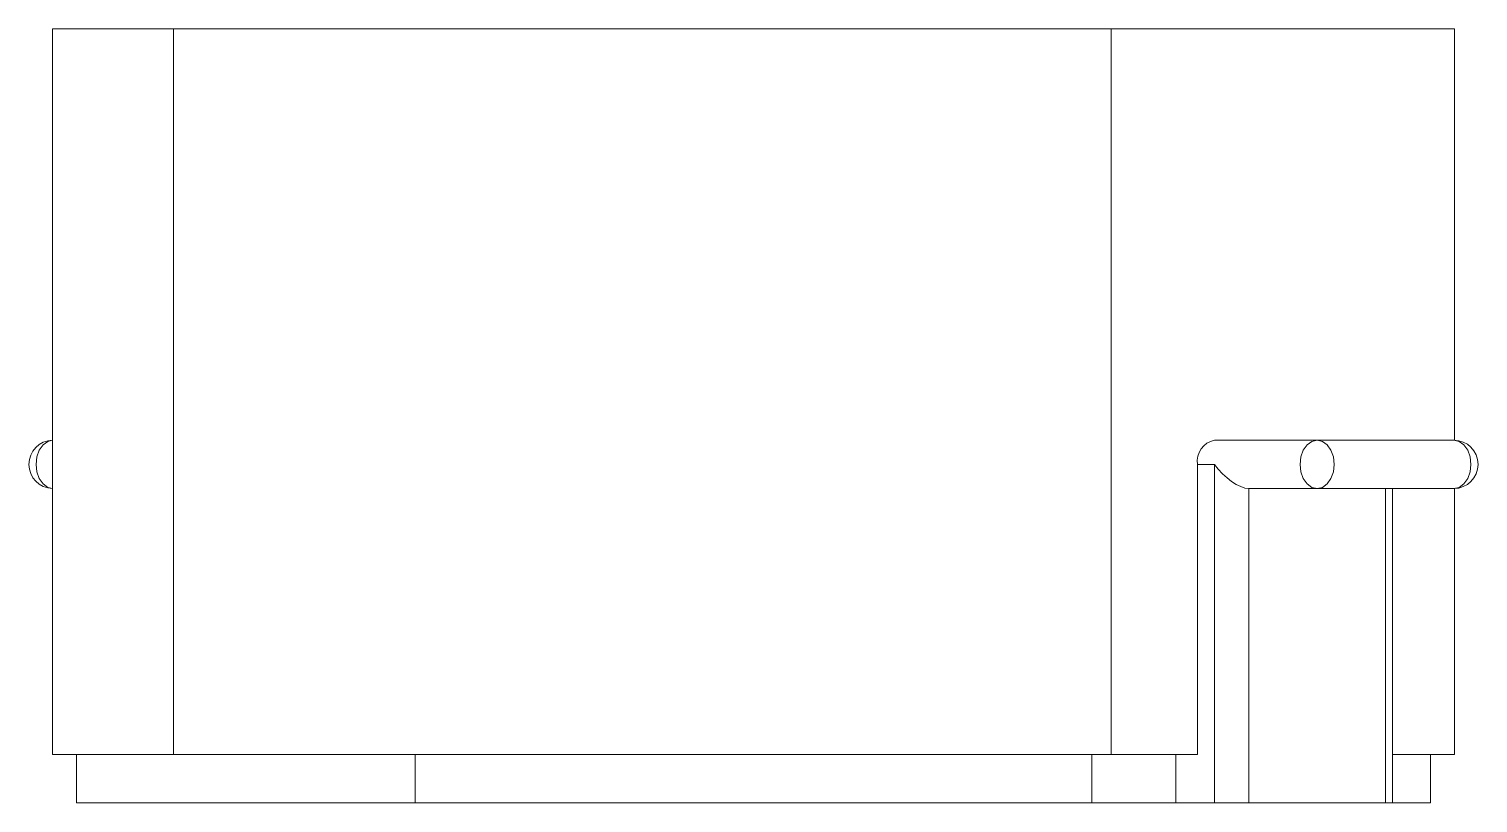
# Model space of a CAD drawing. Header units: millimetres. Extents: x 127.2 to 167.1, y 87.9 to 122.9.
# Drawn here: x 129.56 to 135.56, y 87.95 to 91.15 of the extents above.
import ezdxf

# ---------------------------------------------------------------- set-up
doc = ezdxf.new("R2010")
doc.units = ezdxf.units.MM
doc.linetypes.add('PHANTOM', pattern=[12.7, 6.35, -1.27, 1.27, -1.27, 1.27, -1.27])

msp = doc.modelspace()

# ---------------------------------------------------------------- linework, layer by layer
at = {"color": 7, "linetype": 'Continuous', "lineweight": 0}
for p, q in [((129.6615, 91.1466), (129.6615, 88.1466)), ((130.1615, 91.1466), (129.6615, 91.1466)), ((130.1615, 91.1466), (134.0415, 91.1466)), ((134.0415, 88.1466), (134.0415, 91.1466)), ((134.0415, 91.1466), (135.4615, 91.1466)), ((135.4615, 91.1466), (135.4615, 89.4465)), ((134.8929, 89.4466), (134.4686, 89.4466)), ((135.4586, 89.4466), (134.8929, 89.4466)), ((134.3979, 89.3466), (134.3979, 88.1466)), ((134.61, 89.2466), (134.8929, 89.2466)), ((134.8929, 89.2466), (135.4586, 89.2466)), ((135.205, 87.9466), (135.205, 89.2466)), ((135.4615, 89.2466), (135.4615, 88.1466)), ((129.6615, 88.1466), (130.1615, 88.1466)), ((129.7615, 88.1466), (129.7615, 87.9466)), ((134.0415, 88.1466), (130.1615, 88.1466)), ((131.1615, 88.1466), (131.1615, 87.9466)), ((133.9615, 87.9466), (133.9615, 88.1466)), ((134.0415, 88.1466), (134.3979, 88.1466)), ((134.3079, 87.9466), (134.3079, 88.1466)), ((135.205, 88.1466), (135.4615, 88.1466)), ((135.3615, 88.1466), (135.3615, 87.9466)), ((131.1615, 87.9466), (129.7615, 87.9466)), ((133.9615, 87.9466), (131.1615, 87.9466)), ((134.3079, 87.9466), (133.9615, 87.9466)), ((134.4686, 87.9466), (134.3079, 87.9466)), ((134.61, 87.9466), (134.4686, 87.9466)), ((135.1757, 87.9466), (134.61, 87.9466)), ((135.205, 87.9466), (135.1757, 87.9466)), ((135.3615, 87.9466), (135.205, 87.9466))]:
    msp.add_line(p, q, dxfattribs=at)
at = {"color": 8, "linetype": 'PHANTOM', "lineweight": 0}
for p, q in [((130.1615, 88.1466), (130.1615, 91.1466)), ((134.3979, 89.3466), (134.4686, 89.3466)), ((134.4686, 89.3466), (134.4686, 87.9466)), ((134.61, 87.9466), (134.61, 89.2466)), ((135.1757, 89.2466), (135.1757, 87.9466))]:
    msp.add_line(p, q, dxfattribs=at)
at = {"color": 8, "linetype": 'PHANTOM', "lineweight": 0, "flags": 128}
for points in [[(129.6615, 89.4465), (129.6425, 89.4417), (129.6228, 89.4275), (129.6071, 89.4054), (129.5971, 89.3775), (129.5936, 89.3466), (129.5971, 89.3157), (129.6071, 89.2878), (129.6228, 89.2657), (129.6425, 89.2515), (129.6615, 89.2467)], [(134.8929, 89.2466), (134.871, 89.2515), (134.8513, 89.2657), (134.8357, 89.2878), (134.8256, 89.3157), (134.8222, 89.3466), (134.8256, 89.3775), (134.8357, 89.4054), (134.8513, 89.4275), (134.871, 89.4417), (134.8929, 89.4466)], [(134.8929, 89.4466), (134.9147, 89.4417), (134.9344, 89.4275), (134.9501, 89.4054), (134.9601, 89.3775), (134.9636, 89.3466), (134.9601, 89.3157), (134.9501, 89.2878), (134.9344, 89.2657), (134.9147, 89.2515), (134.8929, 89.2466)], [(135.4586, 89.2466), (135.4804, 89.2515), (135.5001, 89.2657), (135.5158, 89.2878), (135.5258, 89.3157), (135.5293, 89.3466), (135.5258, 89.3775), (135.5158, 89.4054), (135.5001, 89.4275), (135.4804, 89.4417), (135.4586, 89.4466)]]:
    msp.add_lwpolyline(points, dxfattribs=at)
at = {"color": 7, "linetype": 'Continuous', "lineweight": 0}
for centre, radius, start, end in [((129.6643, 89.3466), 0.1, 91.65792, 268.34208), ((134.4863, 89.3591), 0.0893, 101.42175, 188.04947), ((135.4586, 89.3466), 0.1, 0, 90), ((135.4586, 89.3466), 0.1, 270, 0)]:
    msp.add_arc(centre, radius, start, end, dxfattribs=at)
msp.add_ellipse((134.5393, 89.3466), major_axis=(0.0924, -0.0924), ratio=0.414214, start_param=4.31969, end_param=5.890486, dxfattribs=at)

doc.saveas('drawing.dxf')
